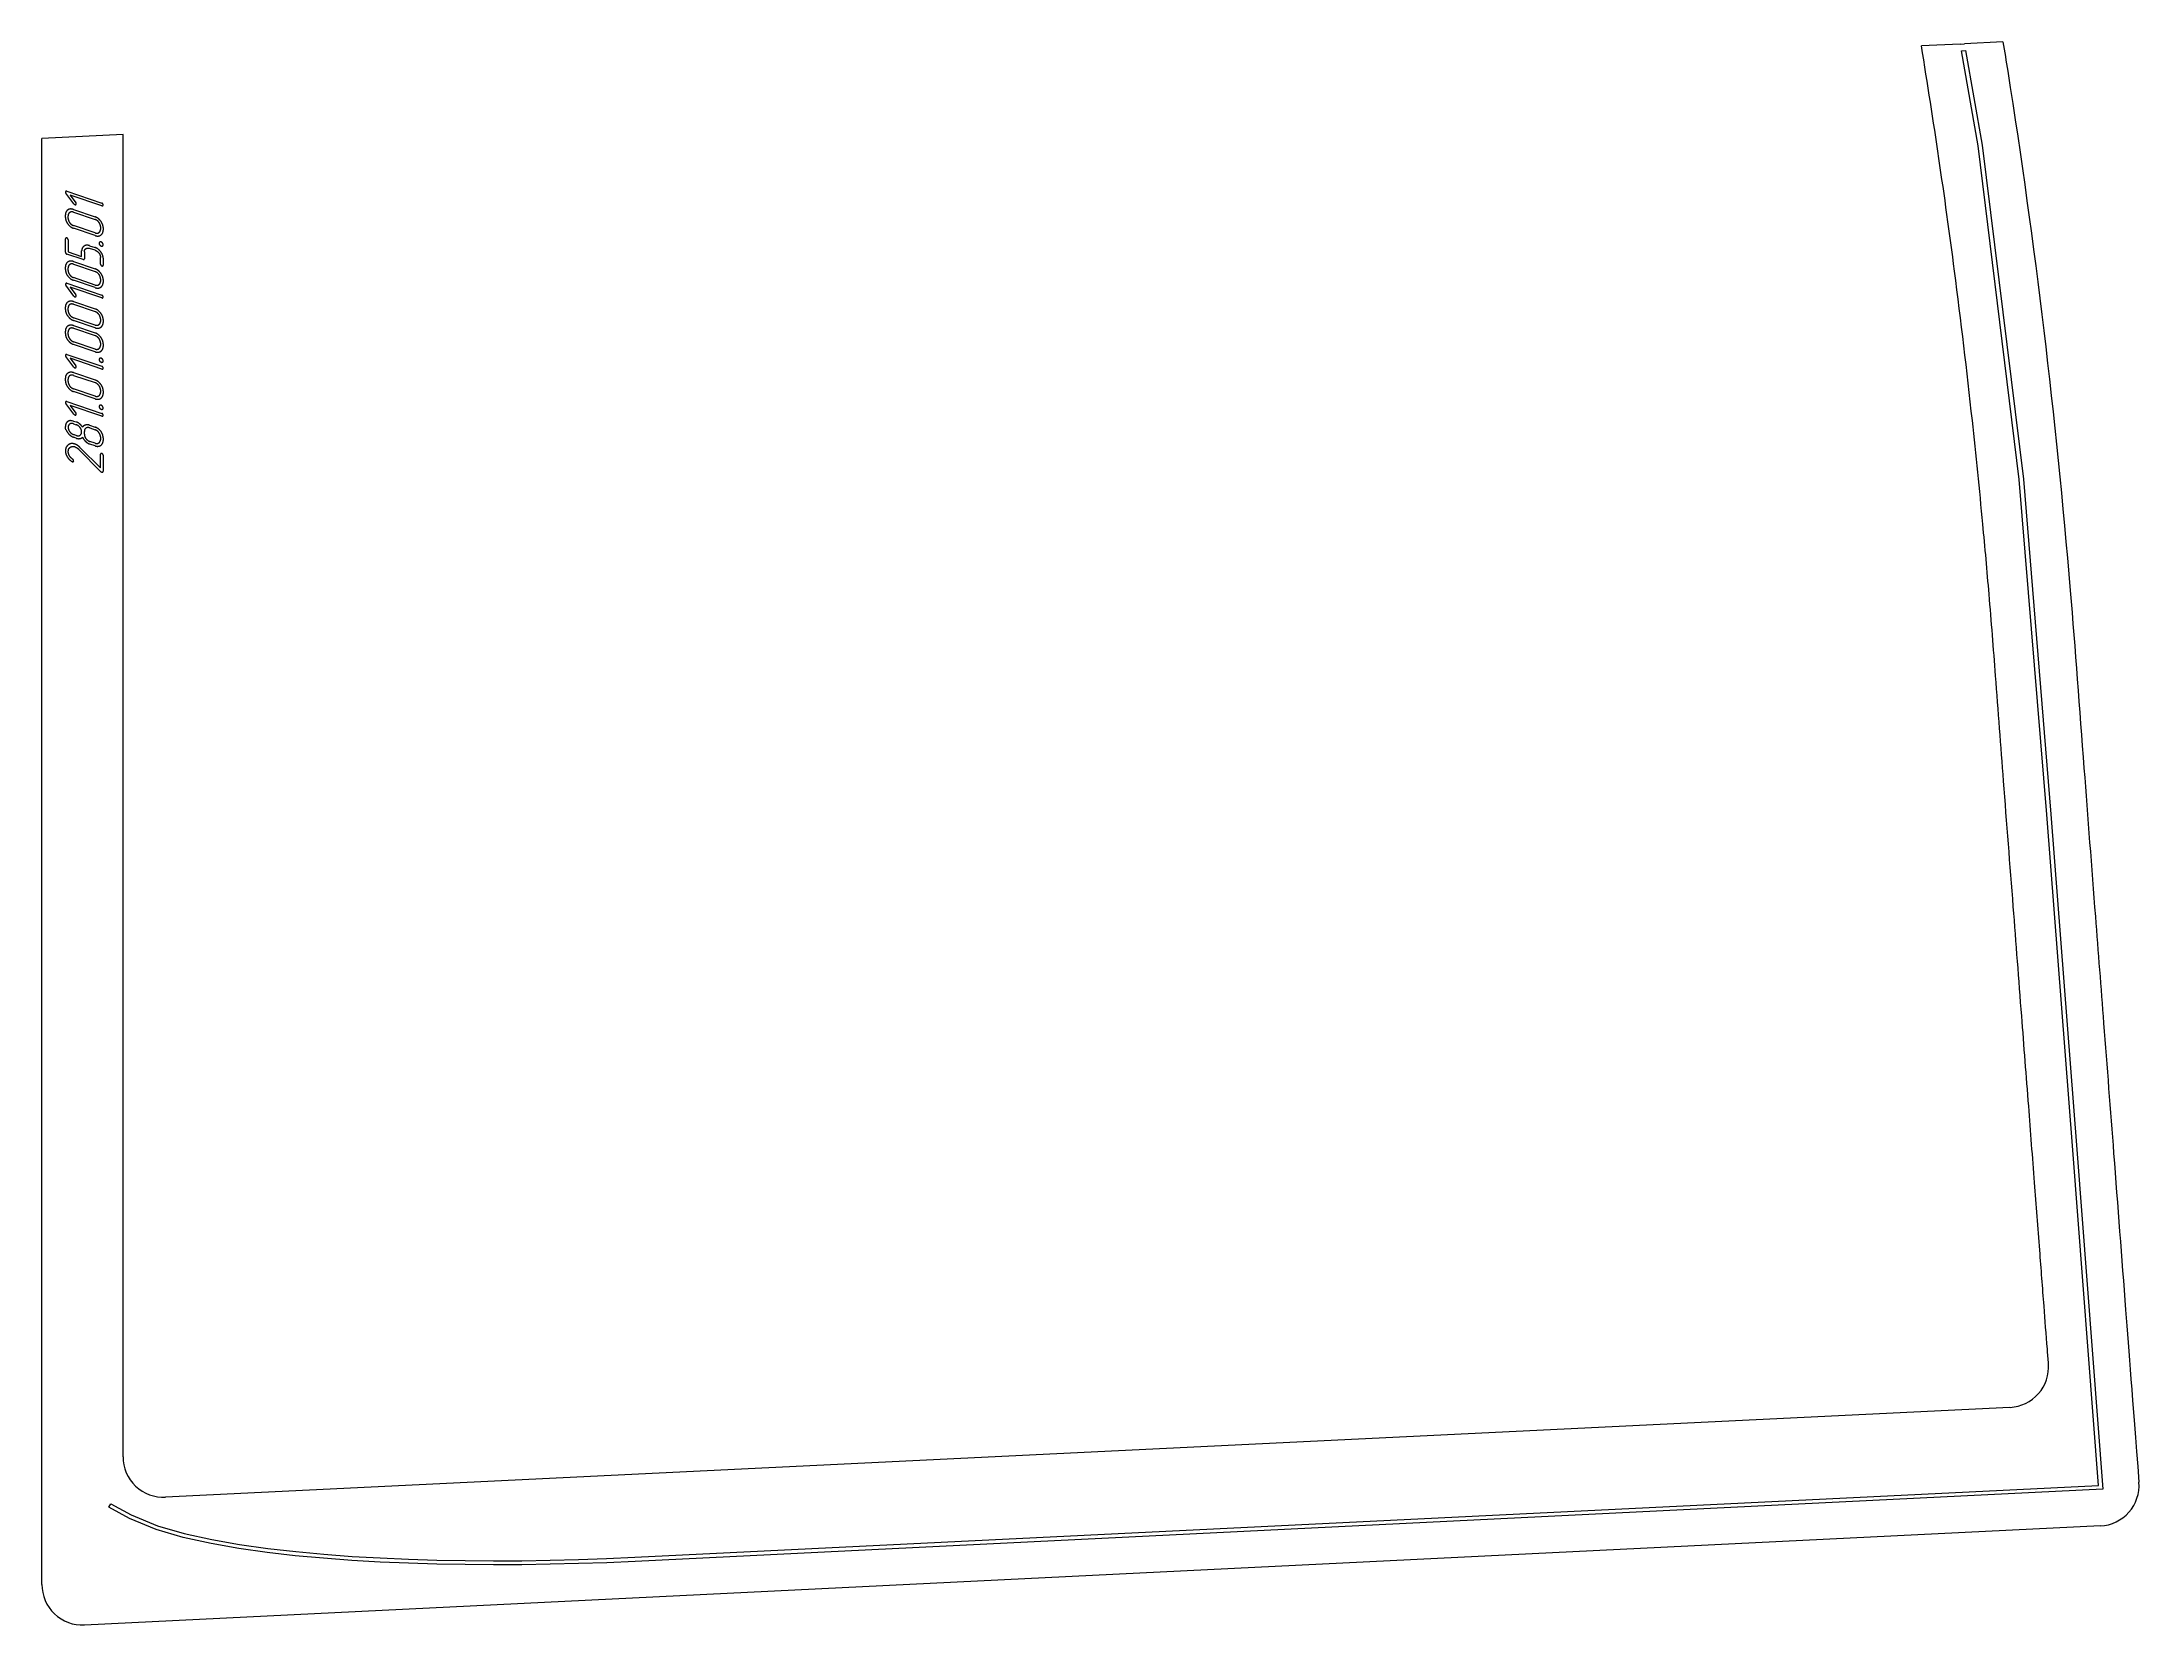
# Model space of a CAD drawing. Header units: millimetres. Extents: x -31 to 1520, y 0 to 1171.
import ezdxf

# ---------------------------------------------------------------- set-up
doc = ezdxf.new("R2010")
doc.units = ezdxf.units.MM
doc.linetypes.add('K5LT_BASIC', pattern=[0])
doc.layers.add('Engraving', color=7, linetype='Continuous')

msp = doc.modelspace()

# ---------------------------------------------------------------- linework, layer by layer
at = {"color": 143, "linetype": 'K5LT_BASIC', "lineweight": 15, "true_color": 0x33acca}
for p, q in [((1387.3, 1169.6), (1358.6, 1168.2)), ((1387.3, 1169.6), (1390.4, 1169.8)), ((1418.9, 1171.2), (1390.4, 1169.8)), ((28.5, 1102.7), (-31.5, 1099.8)), ((28.5, 124.5), (28.5, 1102.7)), ((-31.5, 30), (-31.5, 1099.8)), ((1424.1, 161), (60, 94.5)), ((1491.1, 73.4), (0, 0))]:
    msp.add_line(p, q, dxfattribs=at)
for centre, start, end in [((1422.7, 191), 272.7916, 4.3973), ((58.5, 124.5), 180, 272.7916), ((1489.6, 103.3), 272.8176, 4.3972), ((-1.5, 30), 180, 272.8176)]:
    msp.add_arc(centre, 30, start, end, dxfattribs=at)
for points, knots in [([(1452.6, 193.3), (1452.3, 197), (1451.1, 212), (1449.1, 239.1), (1445.9, 280.2), (1442.1, 329.5), (1437.7, 387.2), (1432.4, 455.3), (1426.3, 535.4), (1419.7, 619.4), (1414, 696.6), (1409, 759.8), (1403.4, 822.7), (1395.3, 902.5), (1381.3, 1020.6), (1367.7, 1112.8), (1358.6, 1168.2)], [0, 0, 0, 0, 0.124971, 0.530039, 1.063628, 1.707965, 2.438142, 3.298582, 4.342688, 5.539907, 6.545011, 7.327984, 8.004848, 9.001905, 10.441137, 12.616438, 12.616438, 12.616438, 12.616438]), ([(1418.9, 1171.2), (1420.1, 1163.9), (1441.9, 1029.1), (1463, 849.5), (1478.2, 641.1), (1486.5, 534.4), (1493.8, 439.4), (1501.3, 342.4), (1509.1, 240.3), (1514.5, 170.3), (1519.5, 105.6)], [6.86296, 6.86296, 6.86296, 6.86296, 6.97103, 8.881041, 9.535481, 10.081913, 10.475311, 10.95443, 11.530513, 12, 12, 12, 12])]:
    msp.add_open_spline(points, degree=3, knots=knots, dxfattribs=at)
at = {"layer": 'Engraving', "color": 143, "linetype": 'K5LT_BASIC', "lineweight": 15, "true_color": 0x33acca}
for p, q in [((1388.2, 1164.6), (1391.2, 1164.8)), ((1400.5, 1094.3), (1388.2, 1164.6)), ((1391.2, 1164.8), (1403.5, 1094.7)), ((1431, 847.4), (1400.5, 1094.3)), ((1403.5, 1094.7), (1434, 847.7)), ((-7.8, 1051.3), (-13.8, 1059.3)), ((-13.1, 1060.7), (12.8, 1051.9)), ((-10.7, 1057.9), (-6.4, 1052.2)), ((12.8, 1049.9), (-10.7, 1057.9)), ((-14.1, 1041.3), (-14.1, 1043.3)), ((-12.1, 1040.6), (-12.1, 1042.6)), ((-8.1, 1047.2), (7.8, 1041.8)), ((-8.1, 1045.2), (7.8, 1039.8)), ((-14.1, 1015.6), (-14.1, 1025.5)), ((-12.1, 1024.8), (-12.1, 1015.9)), ((7.8, 1029.9), (-8.1, 1035.3)), ((7.8, 1027.9), (-8.1, 1033.3)), ((11.8, 1034.5), (11.8, 1032.5)), ((13.8, 1033.8), (13.8, 1031.8)), ((-1.1, 1010.2), (-13.1, 1014.2)), ((-12.1, 1015.9), (-2.1, 1012.5)), ((-8.1, 1008.7), (7.8, 1003.3)), ((-2.1, 1012.5), (-2.1, 1016.5)), ((-0.1, 1015.8), (-0.1, 1010.8)), ((3.8, 1020.4), (7.8, 1019.1)), ((7.8, 1017.1), (3.8, 1018.4)), ((11.8, 1006.8), (11.8, 1011.8)), ((13.8, 1011.1), (13.8, 1006.1)), ((-14.1, 1002.8), (-14.1, 1004.8)), ((-12.1, 1002.1), (-12.1, 1004.1)), ((-8.1, 1006.7), (7.8, 1001.3)), ((7.8, 991.3), (-8.1, 996.8)), ((7.8, 989.4), (-8.1, 994.8)), ((11.8, 996), (11.8, 994)), ((13.8, 995.3), (13.8, 993.3)), ((-7.8, 983.1), (-13.8, 991.1)), ((-13.1, 992.6), (12.8, 983.8)), ((-10.7, 989.8), (-6.4, 984.1)), ((12.8, 981.8), (-10.7, 989.8)), ((-8.1, 979.1), (7.8, 973.7)), ((-14.1, 973.1), (-14.1, 975.1)), ((-12.1, 972.5), (-12.1, 974.4)), ((-8.1, 977.1), (7.8, 971.7)), ((7.8, 961.7), (-8.1, 967.1)), ((7.8, 959.7), (-8.1, 965.1)), ((11.8, 966.3), (11.8, 964.3)), ((13.8, 965.7), (13.8, 963.7)), ((-14.1, 955.4), (-14.1, 957.3)), ((-12.1, 954.7), (-12.1, 956.7)), ((-8.1, 961.3), (7.8, 955.9)), ((-8.1, 959.3), (7.8, 953.9)), ((7.8, 943.9), (-8.1, 949.3)), ((7.8, 941.9), (-8.1, 947.4)), ((11.8, 948.6), (11.8, 946.6)), ((13.8, 947.9), (13.8, 945.9)), ((-7.8, 930.5), (-13.8, 938.5)), ((-13.1, 940), (12.8, 931.2)), ((12.8, 929.2), (-10.7, 937.2)), ((-10.7, 937.2), (-6.4, 931.5)), ((-14.1, 920.5), (-14.1, 922.5)), ((-12.1, 919.9), (-12.1, 921.8)), ((-8.1, 926.5), (7.8, 921.1)), ((-8.1, 924.5), (7.8, 919.1)), ((-7.8, 895.7), (-13.8, 903.7)), ((-13.1, 905.1), (12.8, 896.4)), ((-10.7, 902.3), (-6.4, 896.6)), ((12.8, 894.4), (-10.7, 902.3)), ((7.8, 909.1), (-8.1, 914.5)), ((7.8, 907.1), (-8.1, 912.5)), ((11.8, 913.7), (11.8, 911.7)), ((13.8, 913.1), (13.8, 911.1)), ((-14.1, 886.1), (-14.1, 886.7)), ((-14, 885.4), (-14.1, 886.1)), ((-13.7, 884.2), (-14, 885.4)), ((-10.4, 891), (-9.4, 891)), ((-9.4, 891), (-8.7, 890.9)), ((-8.7, 890.9), (-8.1, 890.7)), ((-8.1, 890.7), (-6.1, 890)), ((-8.1, 888.7), (-6.1, 888)), ((3.8, 887.6), (7.8, 886.2)), ((3.9, 885.6), (7.8, 884.2)), ((-6.1, 880), (-8.1, 880.7)), ((-6.1, 878), (-8.1, 878.7)), ((-5.1, 870.4), (-5.8, 870.9)), ((-4.3, 869.7), (-5.1, 870.4)), ((12.2, 853.2), (-4.3, 869.7)), ((-3.2, 871), (11.8, 856)), ((-0.1, 881), (-0.1, 883)), ((7.8, 874.3), (3.9, 875.6)), ((7.8, 872.3), (3.9, 873.7)), ((11.8, 878.9), (11.8, 876.9)), ((13.8, 878.2), (13.8, 876.2)), ((-9, 860.6), (-9.3, 860.8)), ((11.8, 856), (11.8, 866.1)), ((13.8, 865.4), (13.8, 853.5)), ((1451.4, 599.5), (1431, 847.4)), ((1434, 847.7), (1454.4, 599.8)), ((1470.5, 351.4), (1451.4, 599.5)), ((1454.4, 599.8), (1473.5, 351.7)), ((1489.6, 103.3), (1470.5, 351.4)), ((1473.5, 351.7), (1492.8, 100.5)), ((407.1, 50.1), (1489.6, 103.3)), ((1492.8, 100.5), (407.2, 47.1)), ((18.1, 87.1), (19.5, 89.7)), ((33.2, 78.9), (18.1, 87.1)), ((19.5, 89.7), (34.5, 81.6)), ((52.9, 70.7), (33.2, 78.9)), ((34.5, 81.6), (53.9, 73.5)), ((73.1, 64.8), (52.9, 70.7)), ((53.9, 73.5), (73.8, 67.7)), ((93.6, 60.3), (73.1, 64.8)), ((73.8, 67.7), (94.2, 63.2)), ((94.2, 63.2), (114.6, 59.6)), ((114.1, 56.7), (93.6, 60.3)), ((135.1, 53.7), (114.1, 56.7)), ((114.6, 59.6), (135.5, 56.7)), ((155.9, 51.3), (135.1, 53.7)), ((135.5, 56.7), (156.2, 54.3)), ((176.8, 49.4), (155.9, 51.3)), ((156.2, 54.3), (177.1, 52.4)), ((197.7, 47.8), (176.8, 49.4)), ((177.1, 52.4), (197.9, 50.8)), ((218.7, 46.6), (197.7, 47.8)), ((197.9, 50.8), (218.8, 49.6)), ((239.6, 45.7), (218.7, 46.6)), ((218.8, 49.6), (239.7, 48.7)), ((239.7, 48.7), (260.7, 48)), ((260.7, 48), (281.6, 47.7)), ((281.6, 47.7), (302.5, 47.5)), ((302.5, 47.5), (323.4, 47.6)), ((323.4, 47.6), (344.4, 47.9)), ((344.4, 47.9), (365.3, 48.4)), ((365.3, 48.4), (386.2, 49.1)), ((386.2, 49.1), (407.1, 50.1)), ((407.2, 47.1), (386.3, 46.1)), ((260.6, 45), (239.6, 45.7)), ((281.5, 44.7), (260.6, 45)), ((302.5, 44.5), (281.5, 44.7)), ((323.5, 44.6), (302.5, 44.5)), ((344.4, 44.9), (323.5, 44.6)), ((365.4, 45.4), (344.4, 44.9)), ((386.3, 46.1), (365.4, 45.4))]:
    msp.add_line(p, q, dxfattribs=at)
for points in [[(-13.8, 1060.7), (-14, 1060.4), (-14, 1060)], [(-14, 1060), (-14, 1059.6), (-13.8, 1059.3)], [(-13.1, 1060.7), (-13.5, 1060.9), (-13.8, 1060.7)], [(-12.3, 1046.9), (-14.1, 1045.7), (-14.1, 1043.3)], [(-14.1, 1041.3), (-14.1, 1038.8), (-12.3, 1036.4)], [(-8.1, 1047.2), (-10.6, 1048.1), (-12.3, 1046.9)], [(-10.9, 1045), (-12.1, 1044.3), (-12.1, 1042.6)], [(-12.1, 1040.6), (-12.1, 1039), (-10.9, 1037.4)], [(-8.1, 1045.2), (-9.7, 1045.8), (-10.9, 1045)], [(-7.8, 1051.3), (-7.3, 1050.8), (-7.1, 1050.8)], [(-7.1, 1050.8), (-6.7, 1050.6), (-6.4, 1050.8)], [(-6.1, 1051.4), (-6.1, 1051.8), (-6.4, 1052.2)], [(-6.4, 1050.8), (-6.1, 1051), (-6.1, 1051.4)], [(12, 1038.6), (10.3, 1041), (7.8, 1041.8)], [(10.7, 1037.7), (9.5, 1039.3), (7.8, 1039.8)], [(13.6, 1051.4), (13.3, 1051.8), (12.8, 1051.9)], [(12.8, 1049.9), (13.3, 1049.8), (13.6, 1050)], [(13.8, 1050.6), (13.8, 1051), (13.6, 1051.4)], [(13.6, 1050), (13.8, 1050.4), (13.8, 1050.6)], [(-13.7, 1026.1), (-14.1, 1025.9), (-14.1, 1025.5)], [(-13.1, 1026.2), (-13.4, 1026.3), (-13.7, 1026.1)], [(-12.4, 1025.7), (-12.7, 1026), (-13.1, 1026.2)], [(-12.1, 1024.8), (-12.1, 1025.3), (-12.4, 1025.7)], [(-12.3, 1036.4), (-10.5, 1034.1), (-8.1, 1033.3)], [(-10.9, 1037.4), (-9.7, 1035.8), (-8.1, 1035.3)], [(7.8, 1029.9), (9.4, 1029.3), (10.6, 1030.1)], [(7.8, 1027.9), (10.3, 1027), (12.1, 1028.3)], [(10.6, 1030.1), (11.8, 1030.9), (11.8, 1032.5)], [(11.8, 1034.5), (11.8, 1036.1), (10.7, 1037.7)], [(13.8, 1033.8), (13.8, 1036.3), (12, 1038.6)], [(12.1, 1028.3), (13.8, 1029.5), (13.8, 1031.8)], [(-14.1, 1015.6), (-14.1, 1014.6), (-13.1, 1014.2)], [(-12.3, 1008.4), (-14.1, 1007.2), (-14.1, 1004.8)], [(-8.1, 1008.7), (-10.6, 1009.6), (-12.3, 1008.4)], [(-0.3, 1020.1), (-2.1, 1018.9), (-2.1, 1016.5)], [(-1.1, 1010.2), (-0.1, 1009.8), (-0.1, 1010.8)], [(3.8, 1020.4), (1.4, 1021.3), (-0.3, 1020.1)], [(-0.1, 1015.8), (-0.1, 1017.5), (1, 1018.2)], [(1, 1018.2), (2.2, 1019), (3.8, 1018.4)], [(12, 1015.9), (10.3, 1018.2), (7.8, 1019.1)], [(7.8, 1017.1), (9.5, 1016.5), (10.7, 1015)], [(10.7, 1015), (11.8, 1013.4), (11.8, 1011.8)], [(11.3, 1023), (10.8, 1022.7), (10.8, 1022.2)], [(10.8, 1022.2), (10.8, 1021.4), (11.4, 1020.9)], [(12.3, 1023.2), (11.8, 1023.3), (11.3, 1023)], [(11.4, 1020.9), (12, 1020.3), (12.3, 1020.2)], [(13.8, 1011.1), (13.8, 1013.5), (12, 1015.9)], [(13.3, 1022.4), (12.8, 1023), (12.3, 1023.2)], [(12.3, 1020.2), (12.9, 1020), (13.4, 1020.2)], [(13.8, 1021.2), (13.8, 1021.9), (13.3, 1022.4)], [(13.4, 1020.2), (13.8, 1020.5), (13.8, 1021.2)], [(-14.1, 1002.8), (-14.1, 1000.3), (-12.3, 997.9)], [(-12.3, 997.9), (-10.5, 995.6), (-8.1, 994.8)], [(-10.9, 1006.5), (-12.1, 1005.7), (-12.1, 1004.1)], [(-12.1, 1002.1), (-12.1, 1000.4), (-10.9, 998.9)], [(-8.1, 1006.7), (-9.7, 1007.3), (-10.9, 1006.5)], [(-10.9, 998.9), (-9.7, 997.3), (-8.1, 996.8)], [(12, 1000.1), (10.3, 1002.5), (7.8, 1003.3)], [(10.7, 999.2), (9.5, 1000.7), (7.8, 1001.3)], [(10.6, 991.6), (11.8, 992.4), (11.8, 994)], [(11.8, 996), (11.8, 997.6), (10.7, 999.2)], [(11.8, 1006.8), (11.8, 1006.3), (12.2, 1005.9)], [(13.8, 995.3), (13.8, 997.8), (12, 1000.1)], [(12.1, 989.8), (13.8, 991), (13.8, 993.3)], [(12.2, 1005.9), (12.6, 1005.5), (12.8, 1005.4)], [(12.8, 1005.4), (13.2, 1005.3), (13.5, 1005.5)], [(13.5, 1005.5), (13.8, 1005.6), (13.8, 1006.1)], [(-12.3, 978.7), (-14.1, 977.6), (-14.1, 975.1)], [(-13.8, 992.5), (-14, 992.3), (-14, 991.9)], [(-14, 991.9), (-14, 991.5), (-13.8, 991.1)], [(-13.1, 992.6), (-13.5, 992.7), (-13.8, 992.5)], [(-8.1, 979.1), (-10.6, 979.9), (-12.3, 978.7)], [(-8.1, 977.1), (-9.7, 977.6), (-10.9, 976.9)], [(-7.8, 983.1), (-7.3, 982.7), (-7.1, 982.6)], [(-7.1, 982.6), (-6.7, 982.5), (-6.4, 982.7)], [(-6.1, 983.3), (-6.1, 983.7), (-6.4, 984.1)], [(-6.4, 982.7), (-6.1, 982.9), (-6.1, 983.3)], [(7.8, 991.3), (9.4, 990.8), (10.6, 991.6)], [(7.8, 989.4), (10.3, 988.5), (12.1, 989.8)], [(13.6, 983.2), (13.3, 983.6), (12.8, 983.8)], [(12.8, 981.8), (13.3, 981.6), (13.6, 981.8)], [(13.8, 982.4), (13.8, 982.9), (13.6, 983.2)], [(13.6, 981.8), (13.8, 982.3), (13.8, 982.4)], [(-14.1, 973.1), (-14.1, 970.6), (-12.3, 968.3)], [(-12.3, 968.3), (-10.5, 965.9), (-8.1, 965.1)], [(-8.1, 961.3), (-10.6, 962.1), (-12.3, 961)], [(-10.9, 976.9), (-12.1, 976.1), (-12.1, 974.4)], [(-12.1, 972.5), (-12.1, 970.8), (-10.9, 969.2)], [(-10.9, 969.2), (-9.7, 967.7), (-8.1, 967.1)], [(12, 970.5), (10.3, 972.8), (7.8, 973.7)], [(10.7, 969.5), (9.5, 971.1), (7.8, 971.7)], [(7.8, 961.7), (9.4, 961.2), (10.6, 962)], [(10.6, 962), (11.8, 962.8), (11.8, 964.3)], [(11.8, 966.3), (11.8, 967.9), (10.7, 969.5)], [(13.8, 965.7), (13.8, 968.1), (12, 970.5)], [(12.1, 960.1), (13.8, 961.4), (13.8, 963.7)], [(-12.3, 961), (-14.1, 959.8), (-14.1, 957.3)], [(-14.1, 955.4), (-14.1, 952.8), (-12.3, 950.5)], [(-12.3, 950.5), (-10.5, 948.2), (-8.1, 947.4)], [(-10.9, 959.1), (-12.1, 958.3), (-12.1, 956.7)], [(-12.1, 954.7), (-12.1, 953), (-10.9, 951.5)], [(-8.1, 959.3), (-9.7, 959.9), (-10.9, 959.1)], [(-10.9, 951.5), (-9.7, 949.9), (-8.1, 949.3)], [(7.8, 959.7), (10.3, 958.9), (12.1, 960.1)], [(12, 952.7), (10.3, 955.1), (7.8, 955.9)], [(10.7, 951.7), (9.5, 953.3), (7.8, 953.9)], [(10.6, 944.2), (11.8, 945), (11.8, 946.6)], [(11.8, 948.6), (11.8, 950.2), (10.7, 951.7)], [(13.8, 947.9), (13.8, 950.4), (12, 952.7)], [(-13.8, 939.9), (-14, 939.7), (-14, 939.3)], [(-14, 939.3), (-14, 938.9), (-13.8, 938.5)], [(-13.1, 940), (-13.5, 940.1), (-13.8, 939.9)], [(-6.1, 930.7), (-6.1, 931.1), (-6.4, 931.5)], [(-6.4, 930.1), (-6.1, 930.3), (-6.1, 930.7)], [(7.8, 943.9), (9.4, 943.4), (10.6, 944.2)], [(7.8, 941.9), (10.3, 941.1), (12.1, 942.3)], [(11.3, 937.1), (10.8, 936.8), (10.8, 936.2)], [(10.8, 936.2), (10.8, 935.5), (11.4, 934.9)], [(12.3, 937.2), (11.8, 937.4), (11.3, 937.1)], [(11.4, 934.9), (12, 934.4), (12.3, 934.2)], [(12.1, 942.3), (13.8, 943.6), (13.8, 945.9)], [(13.3, 936.5), (12.8, 937), (12.3, 937.2)], [(12.3, 934.2), (12.9, 934), (13.4, 934.3)], [(13.6, 930.6), (13.3, 931), (12.8, 931.2)], [(13.8, 935.2), (13.8, 935.9), (13.3, 936.5)], [(13.4, 934.3), (13.8, 934.5), (13.8, 935.2)], [(13.8, 929.8), (13.8, 930.3), (13.6, 930.6)], [(-12.3, 926.1), (-14.1, 925), (-14.1, 922.5)], [(-14.1, 920.5), (-14.1, 918), (-12.3, 915.7)], [(-8.1, 926.5), (-10.6, 927.3), (-12.3, 926.1)], [(-12.3, 915.7), (-10.5, 913.3), (-8.1, 912.5)], [(-10.9, 924.3), (-12.1, 923.5), (-12.1, 921.8)], [(-12.1, 919.9), (-12.1, 918.2), (-10.9, 916.6)], [(-8.1, 924.5), (-9.7, 925), (-10.9, 924.3)], [(-10.9, 916.6), (-9.7, 915.1), (-8.1, 914.5)], [(-7.8, 930.5), (-7.3, 930.1), (-7.1, 930)], [(-7.1, 930), (-6.7, 929.9), (-6.4, 930.1)], [(12, 917.9), (10.3, 920.2), (7.8, 921.1)], [(10.7, 916.9), (9.5, 918.5), (7.8, 919.1)], [(11.8, 913.7), (11.8, 915.3), (10.7, 916.9)], [(13.8, 913.1), (13.8, 915.5), (12, 917.9)], [(12.8, 929.2), (13.3, 929), (13.6, 929.2)], [(13.6, 929.2), (13.8, 929.7), (13.8, 929.8)], [(-13.8, 905.1), (-14, 904.9), (-14, 904.5)], [(-14, 904.5), (-14, 904.1), (-13.8, 903.7)], [(-13.1, 905.1), (-13.5, 905.3), (-13.8, 905.1)], [(7.8, 909.1), (9.4, 908.6), (10.6, 909.4)], [(7.8, 907.1), (10.3, 906.3), (12.1, 907.5)], [(10.6, 909.4), (11.8, 910.2), (11.8, 911.7)], [(11.3, 902.3), (10.8, 902), (10.8, 901.4)], [(10.8, 901.4), (10.8, 900.7), (11.4, 900.1)], [(12.3, 902.4), (11.8, 902.6), (11.3, 902.3)], [(11.4, 900.1), (12, 899.5), (12.3, 899.4)], [(12.1, 907.5), (13.8, 908.8), (13.8, 911.1)], [(13.3, 901.7), (12.8, 902.2), (12.3, 902.4)], [(13.8, 900.4), (13.8, 901.1), (13.3, 901.7)], [(13.4, 899.5), (13.8, 899.7), (13.8, 900.4)], [(-12.3, 890.4), (-14.1, 889.2), (-14.1, 886.7)], [(-13.7, 884.2), (-13.2, 883.1), (-12.3, 881.9)], [(-10.4, 891), (-11.5, 891), (-12.3, 890.4)], [(-10.9, 888.5), (-12.1, 887.7), (-12.1, 886)], [(-12.1, 886), (-12.1, 884.4), (-10.9, 882.8)], [(-8.1, 888.7), (-9.8, 889.2), (-10.9, 888.5)], [(-7.8, 895.7), (-7.3, 895.2), (-7.1, 895.2)], [(-7.1, 895.2), (-6.7, 895), (-6.4, 895.2)], [(-6.1, 895.9), (-6.1, 896.2), (-6.4, 896.6)], [(-6.4, 895.2), (-6.1, 895.4), (-6.1, 895.9)], [(-3.5, 888.5), (-4.6, 889.5), (-6.1, 890)], [(-3.2, 885.8), (-4.4, 887.4), (-6.1, 888)], [(-1.4, 886.2), (-2.4, 887.6), (-3.5, 888.5)], [(-2.1, 882.6), (-2.1, 884.2), (-3.2, 885.8)], [(0.7, 887.7), (-0.8, 887.3), (-1.4, 886.2)], [(1, 885.4), (-0.1, 884.7), (-0.1, 883)], [(3.8, 887.6), (2.2, 888.2), (0.7, 887.7)], [(3.9, 885.6), (2.2, 886.2), (1, 885.4)], [(12.1, 883.1), (10.3, 885.4), (7.8, 886.2)], [(10.7, 882.1), (9.5, 883.7), (7.8, 884.2)], [(12.3, 899.4), (12.9, 899.2), (13.4, 899.5)], [(13.6, 895.8), (13.3, 896.2), (12.8, 896.4)], [(12.8, 894.4), (13.3, 894.2), (13.6, 894.4)], [(13.8, 895), (13.8, 895.5), (13.6, 895.8)], [(13.6, 894.4), (13.8, 894.8), (13.8, 895)], [(-12.1, 873), (-14.1, 871.5), (-14.1, 868.6)], [(-14.1, 868.6), (-14.1, 866.5), (-13, 864.6)], [(-12.3, 881.9), (-10.4, 879.5), (-8.1, 878.7)], [(-7.2, 873.7), (-10.1, 874.7), (-12.1, 873)], [(-12, 868), (-12, 869), (-11.7, 869.9)], [(-11.7, 869.9), (-11.3, 870.7), (-10.6, 871.2)], [(-10.9, 882.8), (-9.8, 881.3), (-8.1, 880.7)], [(-10.6, 871.2), (-9.2, 872.4), (-7.2, 871.7)], [(-5.3, 872.8), (-6.3, 873.4), (-7.2, 873.7)], [(-7.2, 871.7), (-6.5, 871.4), (-5.8, 870.9)], [(-6.1, 880), (-4.4, 879.5), (-3.3, 880.2)], [(-6.1, 878), (-4.7, 877.5), (-3.5, 877.7)], [(-3.2, 871), (-4.4, 872.2), (-5.3, 872.8)], [(-3.5, 877.7), (-2.3, 877.9), (-1.4, 878.7)], [(-3.3, 880.2), (-2.1, 881), (-2.1, 882.6)], [(-1.4, 878.7), (-0.5, 876.8), (0.9, 875.5)], [(-0.1, 881), (-0.1, 879.3), (1, 877.8)], [(0.9, 875.5), (2.3, 874.2), (3.9, 873.7)], [(1, 877.8), (2.2, 876.2), (3.9, 875.6)], [(7.8, 874.3), (9.4, 873.7), (10.6, 874.6)], [(7.8, 872.3), (10.3, 871.5), (12.1, 872.7)], [(10.6, 874.6), (11.8, 875.4), (11.8, 876.9)], [(11.8, 878.9), (11.8, 880.6), (10.7, 882.1)], [(13.8, 878.2), (13.8, 880.7), (12.1, 883.1)], [(12.1, 872.7), (13.8, 874), (13.8, 876.2)], [(-13, 864.6), (-11.8, 862.4), (-9.3, 860.8)], [(-11.3, 865.2), (-12, 866.7), (-12, 868)], [(-8.7, 862.4), (-10.5, 863.8), (-11.3, 865.2)], [(-9, 860.6), (-8.5, 860.4), (-8.3, 860.6)], [(-8.2, 861.9), (-8.3, 862.2), (-8.7, 862.4)], [(-8.3, 860.6), (-8, 860.9), (-8, 861.3)], [(-8, 861.3), (-8.1, 861.6), (-8.2, 861.9)], [(12.1, 866.6), (11.8, 866.4), (11.8, 866.1)], [(12.8, 866.7), (12.4, 866.8), (12.1, 866.6)], [(12.2, 853.2), (12.4, 853), (12.7, 852.9)], [(13.5, 866.2), (13.2, 866.6), (12.8, 866.7)], [(13.8, 865.4), (13.8, 865.9), (13.5, 866.2)], [(13.5, 852.9), (13.8, 853.1), (13.8, 853.5)], [(12.7, 852.9), (13.1, 852.7), (13.5, 852.9)]]:
    msp.add_open_spline(points, degree=2, dxfattribs=at)

doc.saveas('drawing.dxf')
